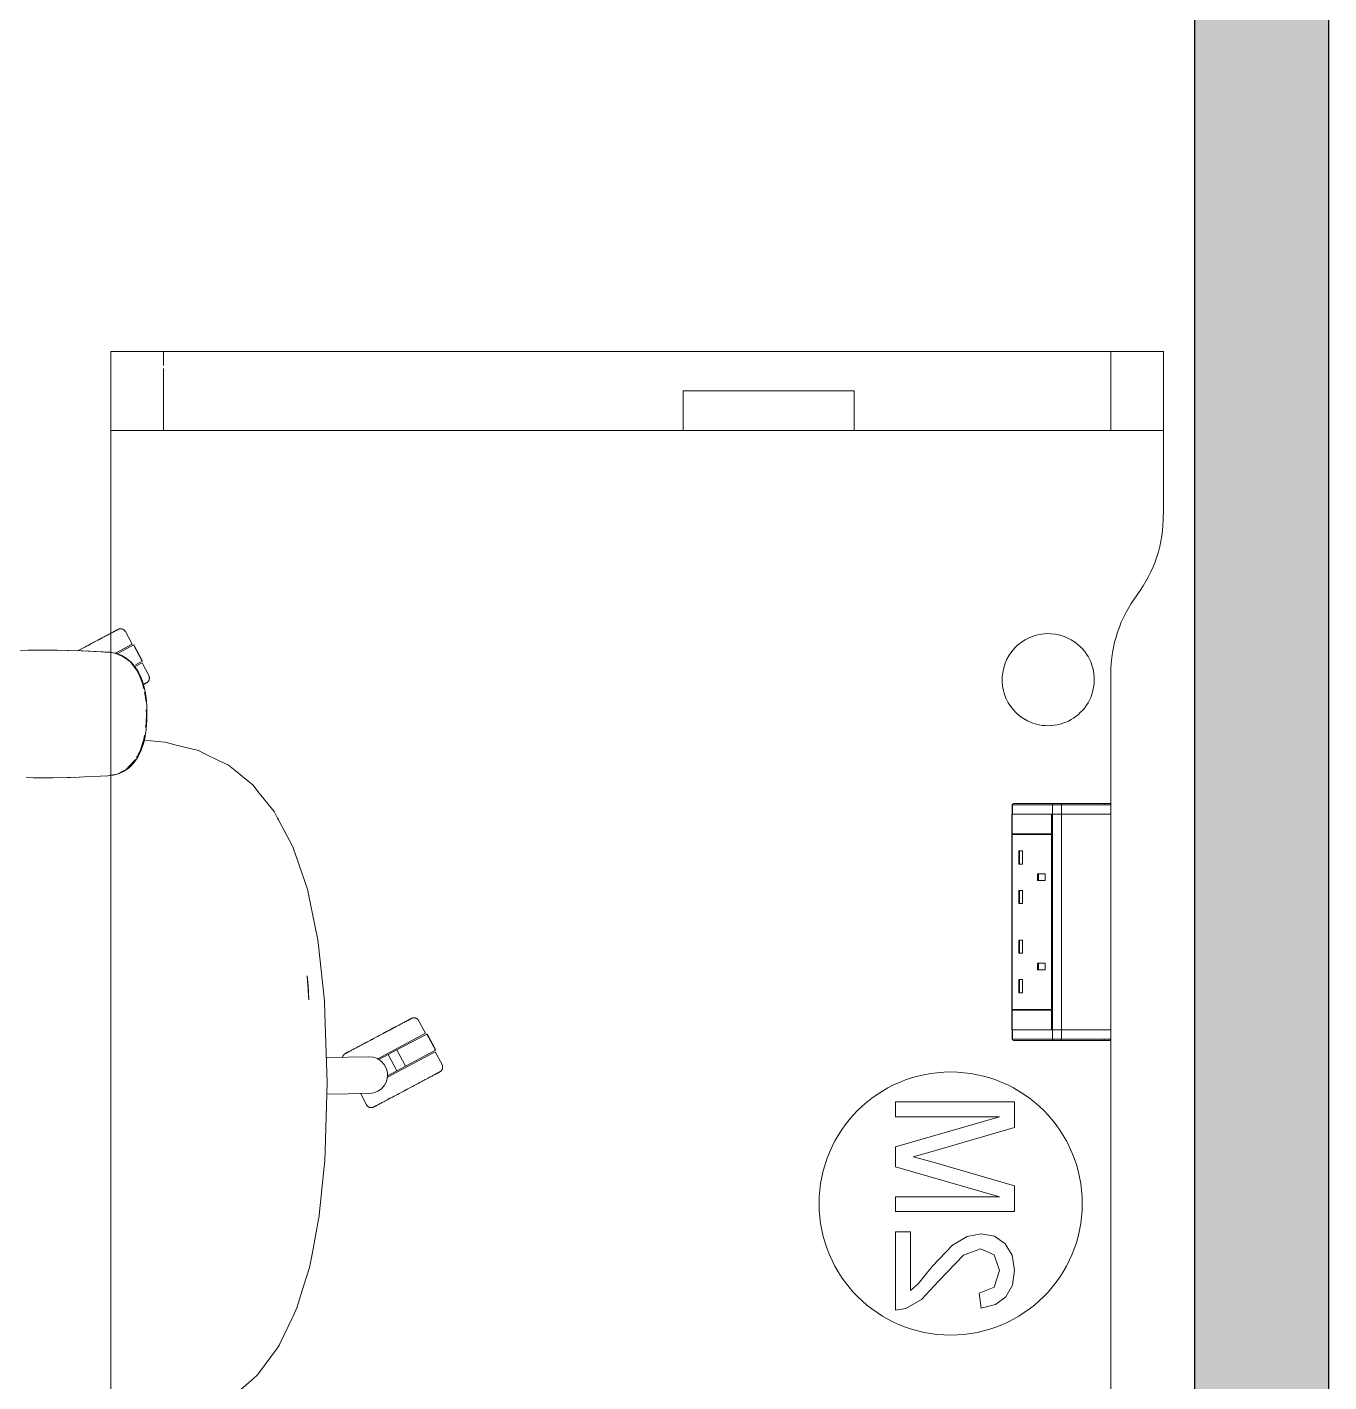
# Model space of a CAD drawing. Header units: millimetres. Extents: x 155927 to 326028, y -36033 to 97293.
# Drawn here: x 169288 to 170277, y 10222 to 11252 of the extents above; entities that cross this region are included whole.
import ezdxf

# ---------------------------------------------------------------- set-up
doc = ezdxf.new("R2010")
doc.units = ezdxf.units.MM
doc.header["$MEASUREMENT"] = 0
for name, color, linetype, lineweight in [('A-WALL-PATT', 7, 'CONTINUOUS', 9), ('G-IMPT', 8, 'CONTINUOUS', 9), ('I-FURN', 8, 'CONTINUOUS', 9), ('I-WALL', 7, 'CONTINUOUS', 9)]:
    doc.layers.add(name, color=color, linetype=linetype, lineweight=lineweight)

msp = doc.modelspace()

# ---------------------------------------------------------------- hatches: boundary and pattern name
at = {"layer": 'A-WALL-PATT'}
msp.add_hatch(color=256, dxfattribs=at).paths.add_polyline_path([(170218.3, 9369.6), (170276.8, 9369.6), (170276.8, 13505.6), (170174.8, 13505.6), (170174.8, 9369.6)], flags=0)

# ---------------------------------------------------------------- linework, layer by layer
at = {"layer": 'G-IMPT'}
for p, q in [((169288.2, 10778.5), (169279.8, 10778.3)), ((169288.2, 10778.5), (169308.4, 10778.5)), ((169288.2, 10778.5), (169318.2, 10778.3)), ((169288.2, 10778.5), (169299, 10778.5)), ((169318.2, 10778.3), (169299, 10778.5)), ((169308.3, 10778.5), (169310.4, 10778.5)), ((169308.4, 10778.5), (169318.2, 10778.3)), ((169308.4, 10778.5), (169329.8, 10778)), ((169308.4, 10778.5), (169328.6, 10778)), ((169310.4, 10778.5), (169312.3, 10778.4)), ((169318.2, 10778.3), (169329.8, 10778)), ((169329.8, 10778), (169328.6, 10778)), ((169328.6, 10778), (169350.4, 10776.9)), ((169328.6, 10778), (169348.8, 10777.1)), ((169329.8, 10778), (169350.4, 10776.9)), ((169346.5, 10777.1), (169348.8, 10777.1)), ((169350.4, 10776.9), (169348.8, 10777.1)), ((169350.4, 10776.9), (169352, 10776.7)), ((169354.2, 10776.2), (169351.1, 10776.7)), ((169354.4, 10776.2), (169352, 10776.7)), ((169354.2, 10776.2), (169360.4, 10773.8)), ((169354.4, 10776.2), (169355.8, 10775.9)), ((169359.4, 10774.5), (169355.8, 10775.9)), ((169359.4, 10774.5), (169362.8, 10772.5)), ((169360.4, 10773.8), (169366.1, 10769.7)), ((169362.8, 10772.5), (169366.6, 10769.5)), ((169366.1, 10769.7), (169371.3, 10762.9)), ((169369.2, 10766.4), (169366.6, 10769.5)), ((169371.9, 10762.4), (169369.2, 10766.4)), ((169371.3, 10762.9), (169373.1, 10758.5)), ((169371.9, 10762.4), (169373.9, 10758.3)), ((169375.4, 10752.8), (169373.1, 10758.5)), ((169375.5, 10754), (169373.9, 10758.3)), ((169375.4, 10752.8), (169376.1, 10749.4)), ((169375.5, 10754), (169376.9, 10748.5)), ((169376.7, 10746.6), (169377.5, 10742.9)), ((169377.9, 10742.5), (169376.9, 10748.5)), ((169377.5, 10742.9), (169377.7, 10739.7)), ((169377.9, 10742.5), (169378.5, 10736.4)), ((169378.1, 10733.2), (169378.3, 10730.1)), ((169378.6, 10730.1), (169378.5, 10736.4)), ((169378, 10722.9), (169377.6, 10720.1)), ((169378.6, 10725.6), (169378, 10718.2)), ((169378.1, 10723.4), (169378.3, 10730.1)), ((169378.6, 10725.6), (169378.6, 10730.1)), ((169376.3, 10710.6), (169373.3, 10701.2)), ((169375.9, 10707.5), (169376.9, 10711.5)), ((169376.2, 10710), (169392.1, 10708.6)), ((169376.8, 10713.9), (169376.3, 10710.6)), ((169376.9, 10711.5), (169378, 10718.2)), ((169373.3, 10701.2), (169371.8, 10698.8)), ((169374.1, 10702.5), (169371.9, 10697.8)), ((169375.9, 10707.5), (169374.1, 10702.5)), ((169392.1, 10708.6), (169397.3, 10707.3)), ((169399.7, 10706.7), (169397.3, 10707.3)), ((169417.7, 10702.3), (169399.7, 10706.7)), ((169422, 10700.1), (169417.7, 10702.3)), ((169422, 10700.1), (169433.5, 10694.5)), ((169369.5, 10695), (169362.6, 10687.6)), ((169368.3, 10692.9), (169362.6, 10687.6)), ((169362.6, 10687.6), (169365, 10689.9)), ((169365.8, 10689.9), (169364.5, 10688.8)), ((169368.1, 10693.4), (169365, 10689.9)), ((169365.8, 10689.9), (169368.7, 10693)), ((169369.5, 10695), (169368.2, 10693.6)), ((169369.8, 10695.5), (169368.3, 10692.9)), ((169368.7, 10693), (169371.1, 10696.4)), ((169371.5, 10698.3), (169370.7, 10696.9)), ((169371.9, 10697.8), (169371.1, 10696.4)), ((169440.7, 10691), (169433.5, 10694.5)), ((169444.3, 10688), (169440.7, 10691)), ((169286.9, 10681.7), (169292.3, 10681.6)), ((169307, 10681.6), (169292.3, 10681.6)), ((169311.6, 10681.7), (169307, 10681.6)), ((169311.6, 10681.7), (169327.2, 10682)), ((169318.3, 10681.8), (169320.5, 10681.8)), ((169323.8, 10682), (169320.5, 10681.8)), ((169327.2, 10682), (169330.8, 10682.2)), ((169343.3, 10682.8), (169330.8, 10682.2)), ((169343.3, 10682.8), (169349, 10683.1)), ((169351.1, 10683.5), (169348.8, 10683.1)), ((169349, 10683.1), (169351.1, 10683.3)), ((169356.1, 10684.4), (169351.1, 10683.5)), ((169351.1, 10683.3), (169353, 10683.6)), ((169353, 10683.6), (169357, 10684.6)), ((169360.4, 10686.5), (169356.1, 10684.4)), ((169361.3, 10686.6), (169357, 10684.6)), ((169360.4, 10686.5), (169362.6, 10687.6)), ((169361.3, 10686.6), (169364.5, 10688.8)), ((169444.3, 10688), (169459.3, 10675.8)), ((169459.3, 10675.8), (169463, 10671.2)), ((169475.2, 10656), (169463, 10671.2)), ((169475.2, 10656), (169477.9, 10650.9)), ((169478.7, 10649.5), (169477.9, 10650.9)), ((169478.7, 10649.5), (169489, 10630)), ((169489, 10630), (169489.8, 10628.3)), ((169498, 10604.3), (169489.8, 10628.3)), ((169498, 10604.3), (169500.5, 10596.8)), ((169503.4, 10583), (169500.5, 10596.8)), ((169504.1, 10579.3), (169503.4, 10583)), ((169504.1, 10579.3), (169508.5, 10558.4)), ((169508.5, 10558.4), (169509, 10554)), ((169513.1, 10516.5), (169509, 10554)), ((169501.7, 10512.7), (169500.4, 10531)), ((169500.4, 10531), (169501.1, 10524)), ((169501.7, 10512.7), (169501.1, 10524)), ((169513.1, 10516.5), (169513.6, 10512.1)), ((169513.9, 10502.2), (169513.6, 10512.1)), ((169513.9, 10502.2), (169515.6, 10450)), ((169515.6, 10450), (169514, 10397.9)), ((169513, 10383.5), (169513.8, 10390.6)), ((169514, 10397.9), (169513.8, 10390.6)), ((169509.2, 10346.5), (169513, 10383.5)), ((169504.3, 10320.7), (169509.1, 10346.1)), ((169509.2, 10346.5), (169509.1, 10346.1)), ((169504.3, 10320.7), (169503.6, 10317)), ((169497.9, 10295.8), (169502.1, 10309.4)), ((169502.1, 10309.4), (169503.6, 10317)), ((169492.6, 10278.6), (169497.9, 10295.8)), ((169492.6, 10278.6), (169489.4, 10271.8)), ((169479.7, 10251.2), (169489, 10270.9)), ((169489, 10270.9), (169489.4, 10271.8)), ((169477.9, 10248.2), (169463.3, 10228.7)), ((169477.9, 10248.2), (169478.3, 10248.9)), ((169478.3, 10248.9), (169479.3, 10250.5)), ((169479.7, 10251.2), (169479.3, 10250.5)), ((169459.3, 10224.8), (169462.6, 10227.7)), ((169463.3, 10228.7), (169462.6, 10227.7)), ((169459.3, 10224.8), (169444.5, 10211.8))]:
    msp.add_line(p, q, dxfattribs=at)
at = {"layer": 'I-FURN'}
for p, q in [((169351.1, 11005.6), (170151.1, 11005.6)), ((169391.1, 11005.6), (169351.1, 11005.6)), ((169351.1, 11005.6), (169351.1, 10945.6)), ((169351.1, 10945.6), (169351.1, 11005.6)), ((170151.1, 11005.6), (169351.1, 11005.6)), ((169351.1, 11005.6), (169351.1, 9405.6)), ((169351.1, 9405.6), (169351.1, 11005.6)), ((169351.1, 11005.6), (170151.1, 11005.6)), ((170111.1, 11005.6), (169391.1, 11005.6)), ((169391.1, 11005.6), (169391.1, 10995)), ((169391.1, 11005.6), (169391.1, 10995)), ((170151.1, 11005.6), (170111.1, 11005.6)), ((170111.1, 11005.6), (170111.1, 10945.6)), ((170111.1, 11005.6), (170111.1, 10945.6)), ((170151.1, 11005.6), (170151.1, 10945.6)), ((170151.1, 11005.6), (170151.1, 10945.6)), ((170151.1, 10881.7), (170151.1, 11005.6)), ((170151.1, 11005.6), (170151.1, 10881.7)), ((169391.1, 10992.7), (169391.1, 10945.6)), ((169391.1, 10992.7), (169391.1, 10945.6)), ((169786.1, 10975.6), (169916.1, 10975.6)), ((169916.1, 10975.6), (169786.1, 10975.6)), ((169786.1, 10975.6), (169786.1, 10945.6)), ((169786.1, 10945.6), (169786.1, 10975.6)), ((169916.1, 10975.6), (169916.1, 10945.6)), ((169916.1, 10975.6), (169916.1, 10945.6)), ((169351.1, 10945.6), (169391.1, 10945.6)), ((169786.1, 10945.6), (169351.1, 10945.6)), ((169391.1, 10945.6), (169915, 10945.6)), ((169916.1, 10945.6), (169786.1, 10945.6)), ((169916.1, 10945.6), (170111.1, 10945.6)), ((170151.1, 10945.6), (169916.1, 10945.6)), ((170111.1, 10945.6), (170151.1, 10945.6)), ((169352, 10791.9), (169352.6, 10792.2)), ((169352.9, 10792.3), (169352.4, 10792)), ((169352.6, 10792.2), (169353.2, 10792.4)), ((169353.4, 10792.6), (169352.9, 10792.3)), ((169353.2, 10792.4), (169353.7, 10792.7)), ((169353.9, 10792.8), (169353.4, 10792.6)), ((169353.7, 10792.7), (169354.1, 10793)), ((169354.4, 10793.1), (169353.9, 10792.8)), ((169354.1, 10793), (169354.5, 10793.2)), ((169354.8, 10793.3), (169354.4, 10793.1)), ((169354.5, 10793.2), (169354.9, 10793.4)), ((169355.1, 10793.5), (169354.8, 10793.3)), ((169354.9, 10793.4), (169355.3, 10793.6)), ((169355.5, 10793.7), (169355.1, 10793.5)), ((169355.3, 10793.6), (169355.6, 10793.8)), ((169355.8, 10793.8), (169355.5, 10793.7)), ((169355.6, 10793.8), (169355.9, 10793.9)), ((169356, 10794), (169355.8, 10793.8)), ((169355.9, 10793.9), (169356.1, 10794)), ((169356.2, 10794.1), (169356, 10794)), ((169356.1, 10794), (169356.3, 10794.1)), ((169356.4, 10794.2), (169356.2, 10794.1)), ((169356.3, 10794.1), (169356.5, 10794.2)), ((169356.6, 10794.3), (169356.4, 10794.2)), ((169356.5, 10794.2), (169356.6, 10794.3)), ((169356.6, 10794.3), (169356.7, 10794.3)), ((169356.7, 10794.3), (169356.6, 10794.3)), ((169356.7, 10794.3), (169356.7, 10794.4)), ((169356.7, 10794.4), (169356.8, 10794.4)), ((169356.8, 10794.4), (169356.7, 10794.3)), ((169356.7, 10794.3), (169356.7, 10794.3)), ((169356.8, 10794.4), (169356.9, 10794.4)), ((169356.9, 10794.4), (169357, 10794.5)), ((169357, 10794.5), (169357.2, 10794.6)), ((169357.2, 10794.6), (169357.3, 10794.6)), ((169357.3, 10794.6), (169357.5, 10794.7)), ((169357.5, 10794.7), (169357.7, 10794.7)), ((169357.7, 10794.7), (169357.8, 10794.7)), ((169357.8, 10794.7), (169358, 10794.8)), ((169358, 10794.8), (169358.1, 10794.8)), ((169358.1, 10794.8), (169358.3, 10794.8)), ((169358.3, 10794.8), (169358.4, 10794.8)), ((169358.4, 10794.8), (169358.6, 10794.8)), ((169358.6, 10794.8), (169358.8, 10794.8)), ((169358.8, 10794.8), (169358.9, 10794.8)), ((169358.9, 10794.8), (169359.1, 10794.8)), ((169359.1, 10794.8), (169359.3, 10794.8)), ((169359.3, 10794.8), (169359.4, 10794.8)), ((169359.4, 10794.8), (169359.6, 10794.7)), ((169359.6, 10794.7), (169359.7, 10794.7)), ((169359.7, 10794.7), (169359.9, 10794.6)), ((169359.9, 10794.6), (169360, 10794.6)), ((169360, 10794.6), (169360.2, 10794.5)), ((169360.2, 10794.5), (169360.3, 10794.5)), ((169360.3, 10794.5), (169360.5, 10794.4)), ((169360.5, 10794.4), (169360.6, 10794.3)), ((169360.6, 10794.3), (169360.8, 10794.2)), ((169360.8, 10794.2), (169360.9, 10794.1)), ((169360.9, 10794.1), (169361, 10794.1)), ((169361, 10794.1), (169361.1, 10794)), ((169361.1, 10794), (169361.3, 10793.8)), ((169361.3, 10793.8), (169361.4, 10793.7)), ((169361.4, 10793.7), (169361.5, 10793.6)), ((169361.5, 10793.6), (169361.6, 10793.5)), ((169361.6, 10793.5), (169361.7, 10793.4)), ((169361.7, 10793.4), (169361.8, 10793.3)), ((169361.8, 10793.3), (169361.9, 10793.1)), ((169361.9, 10793.1), (169362, 10793)), ((169362, 10793), (169362.1, 10792.9)), ((169362.1, 10792.9), (169362.2, 10792.7)), ((169367.4, 10783), (169362.2, 10792.7)), ((169362.2, 10792.7), (169362.2, 10792.7)), ((169332.3, 10781.4), (169333.4, 10781.9)), ((169333.9, 10782.2), (169332.9, 10781.7)), ((169333.4, 10781.9), (169334.4, 10782.4)), ((169334.9, 10782.7), (169333.9, 10782.2)), ((169334.4, 10782.4), (169335.4, 10783)), ((169335.9, 10783.3), (169334.9, 10782.7)), ((169335.4, 10783), (169336.3, 10783.5)), ((169336.9, 10783.8), (169335.9, 10783.3)), ((169336.3, 10783.5), (169337.3, 10784)), ((169337.9, 10784.3), (169336.9, 10783.8)), ((169337.3, 10784), (169338.3, 10784.5)), ((169338.8, 10784.8), (169337.9, 10784.3)), ((169338.3, 10784.5), (169339.3, 10785.1)), ((169339.8, 10785.3), (169338.8, 10784.8)), ((169339.3, 10785.1), (169340.2, 10785.6)), ((169340.7, 10785.8), (169339.8, 10785.3)), ((169340.2, 10785.6), (169341.2, 10786.1)), ((169341.7, 10786.3), (169340.7, 10785.8)), ((169341.2, 10786.1), (169342.1, 10786.6)), ((169342.6, 10786.8), (169341.7, 10786.3)), ((169342.1, 10786.6), (169343, 10787)), ((169343.5, 10787.3), (169342.6, 10786.8)), ((169343, 10787), (169343.9, 10787.5)), ((169344.3, 10787.8), (169343.5, 10787.3)), ((169343.9, 10787.5), (169344.7, 10788)), ((169345.2, 10788.2), (169344.3, 10787.8)), ((169344.7, 10788), (169345.6, 10788.4)), ((169346, 10788.7), (169345.2, 10788.2)), ((169346.8, 10789.1), (169346, 10788.7)), ((169347.6, 10789.5), (169346.8, 10789.1)), ((169348.4, 10789.9), (169347.6, 10789.5)), ((169349.1, 10790.3), (169348.4, 10789.9)), ((169349.8, 10790.7), (169349.1, 10790.3)), ((169350.5, 10791), (169349.8, 10790.7)), ((169351.2, 10791.4), (169350.5, 10791)), ((169351.8, 10791.7), (169351.2, 10791.4)), ((169352.4, 10792), (169351.8, 10791.7)), ((169367.4, 10783), (169354.7, 10776.3)), ((169356, 10775.8), (169368.5, 10782.5)), ((169368.5, 10782.5), (169375, 10770.1)), ((169375.2, 10770.2), (169368.6, 10782.6)), ((169326.9, 10778.5), (169325.9, 10778)), ((169326.4, 10778.2), (169327.3, 10778.7)), ((169327.9, 10779), (169326.9, 10778.5)), ((169327.3, 10778.7), (169328.3, 10779.2)), ((169328.9, 10779.5), (169327.9, 10779)), ((169328.3, 10779.2), (169329.3, 10779.8)), ((169329.9, 10780.1), (169328.9, 10779.5)), ((169329.3, 10779.8), (169330.3, 10780.3)), ((169330.9, 10780.6), (169329.9, 10780.1)), ((169330.3, 10780.3), (169331.3, 10780.8)), ((169331.9, 10781.1), (169330.9, 10780.6)), ((169331.3, 10780.8), (169332.3, 10781.4)), ((169332.9, 10781.7), (169331.9, 10781.1)), ((169374.9, 10768.9), (169369.7, 10766.1)), ((169375, 10770.1), (169369.8, 10767.3)), ((169380, 10759.2), (169374.9, 10768.9)), ((169375.7, 10752.3), (169376.1, 10752.6)), ((169376.4, 10752.7), (169376, 10752.5)), ((169376.1, 10752.6), (169376.5, 10752.8)), ((169376.7, 10752.9), (169376.4, 10752.7)), ((169376.5, 10752.8), (169376.9, 10753)), ((169377.1, 10753.1), (169376.7, 10752.9)), ((169376.9, 10753), (169377.2, 10753.1)), ((169377.4, 10753.2), (169377.1, 10753.1)), ((169377.2, 10753.1), (169377.5, 10753.3)), ((169377.6, 10753.4), (169377.4, 10753.2)), ((169377.5, 10753.3), (169377.7, 10753.4)), ((169377.8, 10753.5), (169377.6, 10753.4)), ((169377.7, 10753.4), (169377.9, 10753.5)), ((169378, 10753.6), (169377.8, 10753.5)), ((169377.9, 10753.5), (169378.1, 10753.6)), ((169378.2, 10753.6), (169378, 10753.6)), ((169378.1, 10753.6), (169378.2, 10753.7)), ((169378.3, 10753.7), (169378.2, 10753.6)), ((169378.2, 10753.7), (169378.3, 10753.7)), ((169378.4, 10753.8), (169378.3, 10753.7)), ((169378.3, 10753.7), (169378.3, 10753.7)), ((169378.3, 10753.7), (169378.3, 10753.7)), ((169378.3, 10753.7), (169378.3, 10753.7)), ((169378.3, 10753.7), (169378.3, 10753.7)), ((169378.5, 10753.8), (169378.4, 10753.8)), ((169378.7, 10753.9), (169378.5, 10753.8)), ((169378.8, 10754), (169378.7, 10753.9)), ((169378.9, 10754.1), (169378.8, 10754)), ((169379, 10754.2), (169378.9, 10754.1)), ((169379.2, 10754.3), (169379, 10754.2)), ((169379.3, 10754.4), (169379.2, 10754.3)), ((169379.4, 10754.5), (169379.3, 10754.4)), ((169379.5, 10754.7), (169379.4, 10754.5)), ((169379.6, 10754.8), (169379.5, 10754.7)), ((169379.7, 10754.9), (169379.6, 10754.8)), ((169379.8, 10755.1), (169379.7, 10754.9)), ((169379.9, 10755.2), (169379.8, 10755.1)), ((169380, 10755.3), (169379.9, 10755.2)), ((169380, 10759.2), (169380.1, 10759)), ((169380.1, 10755.6), (169380, 10755.5)), ((169380, 10755.5), (169380, 10755.3)), ((169380.1, 10759), (169380.2, 10758.9)), ((169380.2, 10755.8), (169380.1, 10755.6)), ((169380.2, 10758.9), (169380.2, 10758.8)), ((169380.2, 10758.8), (169380.3, 10758.6)), ((169380.3, 10756.1), (169380.2, 10755.9)), ((169380.2, 10755.9), (169380.2, 10755.8)), ((169380.3, 10758.6), (169380.3, 10758.4)), ((169380.3, 10758.4), (169380.4, 10758.3)), ((169380.4, 10756.4), (169380.3, 10756.2)), ((169380.3, 10756.2), (169380.3, 10756.1)), ((169380.4, 10758.3), (169380.4, 10758.1)), ((169380.4, 10758.1), (169380.4, 10758)), ((169380.4, 10758), (169380.5, 10757.8)), ((169380.5, 10756.9), (169380.4, 10756.7)), ((169380.4, 10756.7), (169380.4, 10756.5)), ((169380.4, 10756.5), (169380.4, 10756.4)), ((169380.5, 10757.8), (169380.5, 10757.7)), ((169380.5, 10757.7), (169380.5, 10757.5)), ((169380.5, 10757.5), (169380.5, 10757.3)), ((169380.5, 10757.3), (169380.5, 10757.2)), ((169380.5, 10757.2), (169380.5, 10757)), ((169380.5, 10757), (169380.5, 10756.9)), ((170111.1, 10661), (170111.1, 10760.6)), ((170111.1, 10760.6), (170111.1, 10661)), ((170036.2, 10661), (170036.2, 10654)), ((170036.2, 10661), (170036.4, 10661)), ((170036.2, 10661), (170036.2, 10654)), ((170036.2, 10654), (170036.2, 10661)), ((170036.4, 10661), (170066.7, 10661)), ((170036.4, 10661), (170036.4, 10654)), ((170036.6, 10661.8), (170036.6, 10661.8)), ((170067.5, 10662), (170037.2, 10662)), ((170067.5, 10662), (170037.2, 10662)), ((170066.7, 10661), (170073.6, 10661)), ((170066.7, 10661), (170066.7, 10654)), ((170067.5, 10662), (170106.1, 10662)), ((170073, 10662), (170067.5, 10662)), ((170110.1, 10662), (170073, 10662)), ((170073.6, 10661), (170111.1, 10661)), ((170073.6, 10661), (170073.6, 10654)), ((170106.1, 10662), (170106.1, 10661)), ((170106.1, 10662), (170110.1, 10662)), ((170111.1, 10654), (170111.1, 10661)), ((170111.1, 10661), (170111.1, 10654)), ((170036, 10639), (170036, 10654)), ((170036, 10654), (170065.9, 10654)), ((170036.2, 10654), (170036.4, 10654)), ((170036.2, 10653.9), (170036.2, 10490)), ((170036.4, 10654), (170066.7, 10654)), ((170065.9, 10654), (170065.9, 10639)), ((170066.1, 10639), (170066.1, 10653.9)), ((170066.1, 10653.9), (170066.7, 10653.9)), ((170066.7, 10654), (170073.6, 10654)), ((170073.6, 10653.9), (170066.7, 10653.9)), ((170066.7, 10653.9), (170066.7, 10490)), ((170073.6, 10654), (170111.1, 10654)), ((170111.1, 10653.9), (170073.6, 10653.9)), ((170073.6, 10653.9), (170073.6, 10490)), ((170111.1, 10490), (170111.1, 10653.9)), ((170111.1, 10653.9), (170111.1, 10490)), ((170065.9, 10639), (170036, 10639)), ((170036, 10638.5), (170065.9, 10638.5)), ((170036, 10505.5), (170036, 10638.5)), ((170036.4, 10638.5), (170036.4, 10639)), ((170065.9, 10638.5), (170065.9, 10505.5)), ((170066.1, 10505.5), (170066.1, 10638.5)), ((170041.1, 10625.9), (170041.1, 10615.9)), ((170041.1, 10625.9), (170043.9, 10625.9)), ((170041.8, 10625.9), (170041.8, 10615.9)), ((170043.9, 10625.9), (170043.9, 10615.9)), ((170041.1, 10615.9), (170043.9, 10615.9)), ((170055.4, 10608.4), (170055.4, 10603.4)), ((170061.1, 10608.4), (170055.4, 10608.4)), ((170056.1, 10608.4), (170056.1, 10603.4)), ((170061.1, 10603.4), (170061.1, 10608.4)), ((170055.4, 10603.4), (170061.1, 10603.4)), ((170041.1, 10595.9), (170041.1, 10585.9)), ((170041.1, 10595.9), (170043.9, 10595.9)), ((170041.8, 10595.9), (170041.8, 10585.9)), ((170043.9, 10595.9), (170043.9, 10585.9)), ((170041.1, 10585.9), (170043.9, 10585.9)), ((170041.1, 10558.1), (170041.1, 10548.1)), ((170041.1, 10558.1), (170043.9, 10558.1)), ((170041.8, 10558.1), (170041.8, 10548.1)), ((170043.9, 10558.1), (170043.9, 10548.1)), ((170041.1, 10548.1), (170043.9, 10548.1)), ((170055.4, 10540.6), (170055.4, 10535.6)), ((170055.4, 10540.6), (170061.1, 10540.6)), ((170055.4, 10535.6), (170061.1, 10535.6)), ((170056.1, 10540.6), (170056.1, 10535.6)), ((170061.1, 10540.6), (170061.1, 10535.6)), ((170041.1, 10528.1), (170041.1, 10518.1)), ((170041.1, 10528.1), (170043.9, 10528.1)), ((170041.8, 10528.1), (170041.8, 10518.1)), ((170043.9, 10528.1), (170043.9, 10518.1)), ((170041.1, 10518.1), (170043.9, 10518.1)), ((170036, 10505.5), (170065.9, 10505.5)), ((170036, 10505), (170065.9, 10505)), ((170036, 10490), (170036, 10505)), ((170036.4, 10505), (170036.4, 10505.5)), ((170065.9, 10505), (170065.9, 10490)), ((170066.1, 10490), (170066.1, 10505)), ((169570.5, 10493.8), (169569.7, 10493.3)), ((169571.2, 10494.2), (169570.5, 10493.8)), ((169572, 10494.6), (169571.2, 10494.2)), ((169572.7, 10494.9), (169572, 10494.6)), ((169573.4, 10495.3), (169572.7, 10494.9)), ((169574, 10495.6), (169573.4, 10495.3)), ((169574.6, 10496), (169574, 10495.6)), ((169575.2, 10496.3), (169574.6, 10496)), ((169574.9, 10496.1), (169575.5, 10496.4)), ((169575.8, 10496.6), (169575.2, 10496.3)), ((169575.5, 10496.4), (169576, 10496.7)), ((169576.3, 10496.8), (169575.8, 10496.6)), ((169576, 10496.7), (169576.5, 10497)), ((169576.8, 10497.1), (169576.3, 10496.8)), ((169576.5, 10497), (169577, 10497.2)), ((169577.2, 10497.3), (169576.8, 10497.1)), ((169577, 10497.2), (169577.4, 10497.4)), ((169577.6, 10497.6), (169577.2, 10497.3)), ((169577.4, 10497.4), (169577.8, 10497.7)), ((169578, 10497.8), (169577.6, 10497.6)), ((169577.8, 10497.7), (169578.2, 10497.8)), ((169578.3, 10497.9), (169578, 10497.8)), ((169578.2, 10497.8), (169578.5, 10498)), ((169578.6, 10498.1), (169578.3, 10497.9)), ((169578.5, 10498), (169578.8, 10498.2)), ((169578.9, 10498.2), (169578.6, 10498.1)), ((169578.8, 10498.2), (169579, 10498.3)), ((169579.1, 10498.4), (169578.9, 10498.2)), ((169579, 10498.3), (169579.2, 10498.4)), ((169579.3, 10498.4), (169579.1, 10498.4)), ((169579.2, 10498.4), (169579.4, 10498.5)), ((169579.4, 10498.5), (169579.3, 10498.4)), ((169579.5, 10498.6), (169579.4, 10498.5)), ((169579.4, 10498.5), (169579.5, 10498.5)), ((169579.5, 10498.5), (169579.6, 10498.6)), ((169579.6, 10498.6), (169579.5, 10498.6)), ((169579.6, 10498.6), (169579.7, 10498.7)), ((169579.6, 10498.6), (169579.6, 10498.6)), ((169579.6, 10498.6), (169579.6, 10498.6)), ((169579.6, 10498.6), (169579.6, 10498.6)), ((169579.7, 10498.7), (169579.9, 10498.8)), ((169579.9, 10498.8), (169580, 10498.8)), ((169580, 10498.8), (169580.2, 10498.9)), ((169580.2, 10498.9), (169580.4, 10498.9)), ((169580.4, 10498.9), (169580.5, 10499)), ((169580.5, 10499), (169580.7, 10499)), ((169580.7, 10499), (169580.8, 10499)), ((169580.8, 10499), (169581, 10499.1)), ((169581, 10499.1), (169581.1, 10499.1)), ((169581.1, 10499.1), (169581.3, 10499.1)), ((169581.3, 10499.1), (169581.5, 10499.1)), ((169581.5, 10499.1), (169581.6, 10499.1)), ((169581.6, 10499.1), (169581.8, 10499.1)), ((169581.8, 10499.1), (169581.9, 10499.1)), ((169581.9, 10499.1), (169582.1, 10499)), ((169582.1, 10499), (169582.3, 10499)), ((169582.3, 10499), (169582.4, 10499)), ((169582.4, 10499), (169582.6, 10498.9)), ((169582.6, 10498.9), (169582.7, 10498.9)), ((169582.7, 10498.9), (169582.9, 10498.8)), ((169582.9, 10498.8), (169583, 10498.8)), ((169583, 10498.8), (169583.2, 10498.7)), ((169583.2, 10498.7), (169583.3, 10498.6)), ((169583.3, 10498.6), (169583.5, 10498.6)), ((169583.5, 10498.6), (169583.6, 10498.5)), ((169583.6, 10498.5), (169583.7, 10498.4)), ((169583.7, 10498.4), (169583.9, 10498.3)), ((169583.9, 10498.3), (169584, 10498.2)), ((169584, 10498.2), (169584.1, 10498.1)), ((169584.1, 10498.1), (169584.2, 10498)), ((169584.2, 10498), (169584.4, 10497.9)), ((169584.4, 10497.9), (169584.5, 10497.8)), ((169584.5, 10497.8), (169584.6, 10497.7)), ((169584.6, 10497.7), (169584.7, 10497.5)), ((169584.7, 10497.5), (169584.8, 10497.4)), ((169584.8, 10497.4), (169584.9, 10497.3)), ((169584.9, 10497.3), (169585, 10497.1)), ((169585, 10497.1), (169585, 10497)), ((169585, 10497), (169585.1, 10497)), ((169590.2, 10487.3), (169585.1, 10497)), ((169550.7, 10483.3), (169549.7, 10482.7)), ((169550.2, 10483), (169551.2, 10483.5)), ((169551.7, 10483.8), (169550.7, 10483.3)), ((169551.2, 10483.5), (169552.2, 10484)), ((169552.7, 10484.3), (169551.7, 10483.8)), ((169552.2, 10484), (169553.2, 10484.6)), ((169553.7, 10484.9), (169552.7, 10484.3)), ((169553.2, 10484.6), (169554.2, 10485.1)), ((169590.2, 10487.3), (169553.5, 10467.7)), ((169554.7, 10485.4), (169553.7, 10484.9)), ((169554.2, 10485.1), (169555.2, 10485.6)), ((169555.7, 10485.9), (169554.7, 10485.4)), ((169555.2, 10485.6), (169556.2, 10486.2)), ((169556.7, 10486.5), (169555.7, 10485.9)), ((169556.2, 10486.2), (169557.2, 10486.7)), ((169557.7, 10487), (169556.7, 10486.5)), ((169557.2, 10486.7), (169558.2, 10487.2)), ((169558.7, 10487.5), (169557.7, 10487)), ((169558.2, 10487.2), (169559.2, 10487.8)), ((169559.7, 10488), (169558.7, 10487.5)), ((169559.2, 10487.8), (169560.2, 10488.3)), ((169560.7, 10488.6), (169559.7, 10488)), ((169560.2, 10488.3), (169561.2, 10488.8)), ((169561.7, 10489.1), (169560.7, 10488.6)), ((169561.2, 10488.8), (169562.1, 10489.3)), ((169562.6, 10489.6), (169561.7, 10489.1)), ((169562.1, 10489.3), (169563.1, 10489.8)), ((169563.6, 10490.1), (169562.6, 10489.6)), ((169563.1, 10489.8), (169564, 10490.3)), ((169564.5, 10490.6), (169563.6, 10490.1)), ((169564, 10490.3), (169564.9, 10490.8)), ((169565.4, 10491.1), (169564.5, 10490.6)), ((169564.9, 10490.8), (169565.8, 10491.3)), ((169566.3, 10491.6), (169565.4, 10491.1)), ((169565.8, 10491.3), (169566.7, 10491.8)), ((169567.2, 10492), (169566.3, 10491.6)), ((169566.7, 10491.8), (169567.6, 10492.2)), ((169568.1, 10492.5), (169567.2, 10492)), ((169567.6, 10492.2), (169568.4, 10492.7)), ((169568.9, 10492.9), (169568.1, 10492.5)), ((169568.6, 10474.7), (169591.3, 10486.7)), ((169569.7, 10493.3), (169568.9, 10492.9)), ((169591.3, 10486.7), (169597.9, 10474.4)), ((169598.1, 10474.5), (169591.5, 10486.8)), ((170065.9, 10490), (170036, 10490)), ((170036.2, 10489.9), (170036.2, 10482.9)), ((170036.4, 10489.9), (170036.2, 10489.9)), ((170036.2, 10489.9), (170036.2, 10482.9)), ((170036.2, 10489.9), (170036.2, 10482.9)), ((170036.4, 10482.9), (170036.4, 10489.9)), ((170066.7, 10489.9), (170036.4, 10489.9)), ((170065.9, 10490), (170068.3, 10490)), ((170066.7, 10490), (170066.1, 10490)), ((170066.7, 10490), (170073.6, 10490)), ((170066.7, 10482.9), (170066.7, 10489.9)), ((170073.6, 10489.9), (170066.7, 10489.9)), ((170073.6, 10490), (170111.1, 10490)), ((170073.6, 10482.9), (170073.6, 10489.9)), ((170111.1, 10489.9), (170073.6, 10489.9)), ((170111.1, 10482.9), (170111.1, 10489.9)), ((170111.1, 10482.9), (170111.1, 10489.9)), ((169530.9, 10472.7), (169531.3, 10472.9)), ((169531.5, 10473.1), (169531.1, 10472.8)), ((169531.3, 10472.9), (169531.7, 10473.2)), ((169532, 10473.3), (169531.5, 10473.1)), ((169531.7, 10473.2), (169532.2, 10473.4)), ((169532.4, 10473.5), (169532, 10473.3)), ((169532.2, 10473.4), (169532.7, 10473.7)), ((169532.9, 10473.8), (169532.4, 10473.5)), ((169532.7, 10473.7), (169533.2, 10473.9)), ((169533.5, 10474.1), (169532.9, 10473.8)), ((169533.2, 10473.9), (169533.7, 10474.2)), ((169534, 10474.4), (169533.5, 10474.1)), ((169533.7, 10474.2), (169534.3, 10474.5)), ((169534.6, 10474.7), (169534, 10474.4)), ((169535.3, 10475), (169534.6, 10474.7)), ((169535.9, 10475.4), (169535.3, 10475)), ((169536.6, 10475.8), (169535.9, 10475.4)), ((169537.3, 10476.1), (169536.6, 10475.8)), ((169538.1, 10476.5), (169537.3, 10476.1)), ((169538.9, 10477), (169538.1, 10476.5)), ((169539.7, 10477.4), (169538.9, 10477)), ((169540.5, 10477.8), (169539.7, 10477.4)), ((169541.3, 10478.3), (169540.5, 10477.8)), ((169542.2, 10478.7), (169541.3, 10478.3)), ((169543.1, 10479.2), (169542.2, 10478.7)), ((169544, 10479.7), (169543.1, 10479.2)), ((169543.5, 10479.4), (169544.4, 10479.9)), ((169544.9, 10480.2), (169544, 10479.7)), ((169544.4, 10479.9), (169545.4, 10480.4)), ((169545.9, 10480.7), (169544.9, 10480.2)), ((169545.4, 10480.4), (169546.3, 10480.9)), ((169546.8, 10481.2), (169545.9, 10480.7)), ((169546.3, 10480.9), (169547.3, 10481.4)), ((169547.8, 10481.7), (169546.8, 10481.2)), ((169547.3, 10481.4), (169548.2, 10481.9)), ((169548.8, 10482.2), (169547.8, 10481.7)), ((169548.2, 10481.9), (169549.2, 10482.5)), ((169549.7, 10482.7), (169548.8, 10482.2)), ((169549.2, 10482.5), (169550.2, 10483)), ((169597.7, 10473.1), (169561, 10453.6)), ((169562, 10471.1), (169568.6, 10474.7)), ((169568.6, 10474.7), (169575.2, 10462.3)), ((169597.9, 10474.4), (169575.2, 10462.3)), ((169602.9, 10463.5), (169597.7, 10473.1)), ((170036.4, 10482.9), (170036.2, 10482.9)), ((170066.7, 10482.9), (170036.4, 10482.9)), ((170036.6, 10482.1), (170036.6, 10482.2)), ((170037.2, 10481.9), (170067.5, 10481.9)), ((170037.2, 10481.9), (170067.5, 10481.9)), ((170073.6, 10482.9), (170066.7, 10482.9)), ((170106.1, 10481.9), (170067.5, 10481.9)), ((170067.5, 10481.9), (170073, 10481.9)), ((170073, 10481.9), (170110.1, 10481.9)), ((170111.1, 10482.9), (170073.6, 10482.9)), ((170106.1, 10482.9), (170106.1, 10481.9)), ((170110.1, 10481.9), (170106.1, 10481.9)), ((170110.1, 10481.9), (170110.1, 10481.9)), ((170111.1, 9650.6), (170111.1, 10482.9)), ((170111.1, 10482.9), (170111.1, 9650.6)), ((169515, 10469), (169547.2, 10469.5)), ((169527.3, 10469.4), (169527.4, 10469.6)), ((169527.3, 10469.3), (169527.3, 10469.4)), ((169527.4, 10469.7), (169527.5, 10469.9)), ((169527.4, 10469.6), (169527.4, 10469.7)), ((169527.5, 10469.9), (169527.6, 10470)), ((169527.6, 10470.2), (169527.7, 10470.3)), ((169527.6, 10470), (169527.6, 10470.2)), ((169527.7, 10470.3), (169527.8, 10470.4)), ((169527.8, 10470.4), (169527.9, 10470.6)), ((169527.9, 10470.6), (169528, 10470.7)), ((169528, 10470.7), (169528.1, 10470.8)), ((169528.1, 10470.8), (169528.2, 10471)), ((169528.2, 10471), (169528.3, 10471.1)), ((169528.3, 10471.1), (169528.4, 10471.2)), ((169528.4, 10471.2), (169528.5, 10471.3)), ((169528.5, 10471.3), (169528.6, 10471.4)), ((169528.6, 10471.4), (169528.8, 10471.5)), ((169528.8, 10471.5), (169528.9, 10471.6)), ((169528.9, 10471.6), (169529, 10471.7)), ((169529, 10471.7), (169529.2, 10471.8)), ((169529.2, 10471.8), (169529.3, 10471.9)), ((169529.3, 10471.9), (169529.3, 10471.9)), ((169529.3, 10471.9), (169529.4, 10471.9)), ((169529.4, 10471.9), (169529.3, 10471.9)), ((169529.3, 10471.9), (169529.3, 10471.9)), ((169529.4, 10471.9), (169529.5, 10472)), ((169529.5, 10472), (169529.4, 10471.9)), ((169529.4, 10471.9), (169529.4, 10471.9)), ((169529.5, 10472), (169529.7, 10472.1)), ((169529.6, 10472), (169529.5, 10472)), ((169529.7, 10472.1), (169529.6, 10472)), ((169529.7, 10472.1), (169529.8, 10472.2)), ((169529.9, 10472.2), (169529.7, 10472.1)), ((169529.8, 10472.2), (169530.1, 10472.3)), ((169530.2, 10472.3), (169529.9, 10472.2)), ((169530.1, 10472.3), (169530.3, 10472.4)), ((169530.5, 10472.5), (169530.2, 10472.3)), ((169530.3, 10472.4), (169530.6, 10472.6)), ((169530.8, 10472.7), (169530.5, 10472.5)), ((169530.6, 10472.6), (169530.9, 10472.7)), ((169531.1, 10472.8), (169530.8, 10472.7)), ((169547.2, 10469.5), (169550.5, 10469.2)), ((169550.5, 10469.2), (169553.7, 10468.1)), ((169553.7, 10468.1), (169556.5, 10466.2)), ((169554.8, 10467.3), (169562, 10471.1)), ((169556.5, 10466.2), (169558.8, 10463.7)), ((169558.8, 10463.7), (169560.4, 10460.7)), ((169562, 10471.1), (169568.6, 10458.8)), ((169602.9, 10463.5), (169602.9, 10463.3)), ((169602.9, 10463.3), (169603, 10463.2)), ((169603, 10463.2), (169603.1, 10463)), ((169603.1, 10463), (169603.1, 10462.9)), ((169603.1, 10462.9), (169603.2, 10462.7)), ((169603.2, 10462.7), (169603.2, 10462.6)), ((169560.4, 10460.7), (169561.3, 10457.5)), ((169561.3, 10454.1), (169560.6, 10450.8)), ((169561.3, 10457.5), (169561.3, 10454.1)), ((169568.6, 10458.8), (169561.4, 10455)), ((169575.2, 10462.3), (169568.6, 10458.8)), ((169590, 10452.1), (169590.9, 10452.5)), ((169590.9, 10452.5), (169591.7, 10452.9)), ((169591.7, 10452.9), (169592.4, 10453.3)), ((169592.4, 10453.3), (169593.2, 10453.7)), ((169593.2, 10453.7), (169593.9, 10454.1)), ((169593.9, 10454.1), (169594.6, 10454.5)), ((169594.6, 10454.5), (169595.3, 10454.8)), ((169595.3, 10454.8), (169595.9, 10455.2)), ((169595.9, 10455.2), (169596.5, 10455.5)), ((169596.8, 10455.7), (169596.2, 10455.4)), ((169596.5, 10455.5), (169597.1, 10455.8)), ((169597.4, 10456), (169596.8, 10455.7)), ((169597.1, 10455.8), (169597.6, 10456.1)), ((169597.9, 10456.2), (169597.4, 10456)), ((169597.6, 10456.1), (169598.1, 10456.4)), ((169598.4, 10456.5), (169597.9, 10456.2)), ((169598.1, 10456.4), (169598.6, 10456.6)), ((169598.8, 10456.7), (169598.4, 10456.5)), ((169598.6, 10456.6), (169599, 10456.8)), ((169599.2, 10456.9), (169598.8, 10456.7)), ((169599, 10456.8), (169599.4, 10457)), ((169599.6, 10457.1), (169599.2, 10456.9)), ((169599.4, 10457), (169599.7, 10457.2)), ((169599.9, 10457.3), (169599.6, 10457.1)), ((169599.7, 10457.2), (169600.1, 10457.4)), ((169600.2, 10457.5), (169599.9, 10457.3)), ((169600.1, 10457.4), (169600.3, 10457.5)), ((169600.5, 10457.6), (169600.2, 10457.5)), ((169600.3, 10457.5), (169600.6, 10457.7)), ((169600.7, 10457.7), (169600.5, 10457.6)), ((169600.6, 10457.7), (169600.8, 10457.8)), ((169600.9, 10457.8), (169600.7, 10457.7)), ((169600.8, 10457.8), (169601, 10457.9)), ((169601, 10457.9), (169600.9, 10457.8)), ((169601.1, 10458), (169601, 10457.9)), ((169601, 10457.9), (169601.1, 10457.9)), ((169601.2, 10458), (169601.1, 10458)), ((169601.1, 10457.9), (169601.2, 10458)), ((169601.4, 10458.1), (169601.2, 10458)), ((169601.2, 10458), (169601.2, 10458)), ((169601.2, 10458), (169601.2, 10458)), ((169601.2, 10458), (169601.2, 10458)), ((169601.2, 10458), (169601.2, 10458)), ((169601.5, 10458.2), (169601.4, 10458.1)), ((169601.6, 10458.3), (169601.5, 10458.2)), ((169601.8, 10458.4), (169601.6, 10458.3)), ((169601.9, 10458.5), (169601.8, 10458.4)), ((169602, 10458.6), (169601.9, 10458.5)), ((169602.1, 10458.7), (169602, 10458.6)), ((169602.3, 10458.8), (169602.1, 10458.7)), ((169602.4, 10458.9), (169602.3, 10458.8)), ((169602.5, 10459.1), (169602.4, 10458.9)), ((169602.6, 10459.2), (169602.5, 10459.1)), ((169602.7, 10459.3), (169602.6, 10459.2)), ((169602.8, 10459.6), (169602.7, 10459.4)), ((169602.7, 10459.4), (169602.7, 10459.3)), ((169602.9, 10459.7), (169602.8, 10459.6)), ((169603, 10459.9), (169602.9, 10459.7)), ((169603.1, 10460.2), (169603, 10460)), ((169603, 10460), (169603, 10459.9)), ((169603.2, 10460.5), (169603.1, 10460.3)), ((169603.1, 10460.3), (169603.1, 10460.2)), ((169603.2, 10462.6), (169603.3, 10462.4)), ((169603.3, 10460.8), (169603.2, 10460.6)), ((169603.2, 10460.6), (169603.2, 10460.5)), ((169603.3, 10462.4), (169603.3, 10462.2)), ((169603.3, 10462.2), (169603.3, 10462.1)), ((169603.3, 10462.1), (169603.3, 10461.9)), ((169603.3, 10461.9), (169603.3, 10461.8)), ((169603.3, 10461.8), (169603.3, 10461.6)), ((169603.3, 10461.6), (169603.3, 10461.4)), ((169603.3, 10461.4), (169603.3, 10461.3)), ((169603.3, 10461.3), (169603.3, 10461.1)), ((169603.3, 10461.1), (169603.3, 10461)), ((169603.3, 10461), (169603.3, 10460.8)), ((169551, 10442), (169547.7, 10441.6)), ((169554.1, 10443.3), (169551, 10442)), ((169556.9, 10445.2), (169554.1, 10443.3)), ((169559.1, 10447.8), (169556.9, 10445.2)), ((169560.6, 10450.8), (169559.1, 10447.8)), ((169571.3, 10442.1), (169570.4, 10441.6)), ((169570.8, 10441.8), (169571.8, 10442.4)), ((169572.3, 10442.6), (169571.3, 10442.1)), ((169571.8, 10442.4), (169572.8, 10442.9)), ((169573.3, 10443.2), (169572.3, 10442.6)), ((169572.8, 10442.9), (169573.8, 10443.4)), ((169574.3, 10443.7), (169573.3, 10443.2)), ((169573.8, 10443.4), (169574.8, 10444)), ((169575.3, 10444.2), (169574.3, 10443.7)), ((169574.8, 10444), (169575.8, 10444.5)), ((169576.3, 10444.8), (169575.3, 10444.2)), ((169575.8, 10444.5), (169576.8, 10445)), ((169577.3, 10445.3), (169576.3, 10444.8)), ((169576.8, 10445), (169577.8, 10445.6)), ((169578.3, 10445.8), (169577.3, 10445.3)), ((169577.8, 10445.6), (169578.8, 10446.1)), ((169579.3, 10446.4), (169578.3, 10445.8)), ((169578.8, 10446.1), (169579.8, 10446.6)), ((169580.3, 10446.9), (169579.3, 10446.4)), ((169579.8, 10446.6), (169580.8, 10447.1)), ((169581.3, 10447.4), (169580.3, 10446.9)), ((169580.8, 10447.1), (169581.8, 10447.7)), ((169582.3, 10448), (169581.3, 10447.4)), ((169581.8, 10447.7), (169582.7, 10448.2)), ((169583.3, 10448.5), (169582.3, 10448)), ((169582.7, 10448.2), (169583.7, 10448.7)), ((169584.2, 10449), (169583.3, 10448.5)), ((169583.7, 10448.7), (169584.7, 10449.2)), ((169585.2, 10449.5), (169584.2, 10449)), ((169584.7, 10449.2), (169585.6, 10449.7)), ((169586.1, 10450), (169585.2, 10449.5)), ((169585.6, 10449.7), (169586.5, 10450.2)), ((169587, 10450.5), (169586.1, 10450)), ((169586.5, 10450.2), (169587.4, 10450.7)), ((169587.4, 10450.7), (169588.3, 10451.2)), ((169588.3, 10451.2), (169589.2, 10451.6)), ((169589.2, 10451.6), (169590, 10452.1)), ((169547.7, 10441.6), (169515.3, 10441)), ((169540.8, 10441.8), (169545.5, 10432.9)), ((169545.6, 10432.8), (169545.5, 10432.9)), ((169545.5, 10432.9), (169545.5, 10432.9)), ((169545.7, 10432.6), (169545.6, 10432.8)), ((169545.8, 10432.5), (169545.7, 10432.6)), ((169545.8, 10432.4), (169545.8, 10432.5)), ((169546, 10432.2), (169545.8, 10432.4)), ((169546.1, 10432.1), (169546, 10432.2)), ((169546.2, 10432), (169546.1, 10432.1)), ((169546.3, 10431.9), (169546.2, 10432)), ((169546.4, 10431.8), (169546.3, 10431.9)), ((169546.5, 10431.7), (169546.4, 10431.8)), ((169551.8, 10431.7), (169551.5, 10431.6)), ((169551.6, 10431.7), (169551.9, 10431.8)), ((169552.1, 10431.9), (169551.8, 10431.7)), ((169551.9, 10431.8), (169552.2, 10431.9)), ((169552.4, 10432), (169552.1, 10431.9)), ((169552.2, 10431.9), (169552.5, 10432.1)), ((169552.7, 10432.2), (169552.4, 10432)), ((169552.5, 10432.1), (169552.9, 10432.3)), ((169553.1, 10432.4), (169552.7, 10432.2)), ((169552.9, 10432.3), (169553.3, 10432.5)), ((169553.6, 10432.7), (169553.1, 10432.4)), ((169553.3, 10432.5), (169553.8, 10432.8)), ((169554, 10432.9), (169553.6, 10432.7)), ((169553.8, 10432.8), (169554.2, 10433)), ((169554.5, 10433.2), (169554, 10432.9)), ((169554.2, 10433), (169554.8, 10433.3)), ((169555.1, 10433.5), (169554.5, 10433.2)), ((169554.8, 10433.3), (169555.3, 10433.6)), ((169555.6, 10433.8), (169555.1, 10433.5)), ((169555.3, 10433.6), (169555.9, 10433.9)), ((169555.9, 10433.9), (169556.5, 10434.2)), ((169556.5, 10434.2), (169557.2, 10434.6)), ((169557.2, 10434.6), (169557.8, 10434.9)), ((169557.8, 10434.9), (169558.6, 10435.3)), ((169558.6, 10435.3), (169559.3, 10435.7)), ((169559.3, 10435.7), (169560, 10436.1)), ((169560, 10436.1), (169560.8, 10436.5)), ((169560.8, 10436.5), (169561.6, 10437)), ((169561.6, 10437), (169562.5, 10437.4)), ((169562.9, 10437.7), (169562.1, 10437.2)), ((169562.5, 10437.4), (169563.3, 10437.9)), ((169563.8, 10438.1), (169562.9, 10437.7)), ((169563.3, 10437.9), (169564.2, 10438.3)), ((169564.7, 10438.6), (169563.8, 10438.1)), ((169564.2, 10438.3), (169565.1, 10438.8)), ((169565.6, 10439.1), (169564.7, 10438.6)), ((169565.1, 10438.8), (169566, 10439.3)), ((169566.5, 10439.6), (169565.6, 10439.1)), ((169566, 10439.3), (169567, 10439.8)), ((169567.5, 10440.1), (169566.5, 10439.6)), ((169567, 10439.8), (169567.9, 10440.3)), ((169568.4, 10440.6), (169567.5, 10440.1)), ((169567.9, 10440.3), (169568.9, 10440.8)), ((169569.4, 10441.1), (169568.4, 10440.6)), ((169568.9, 10440.8), (169569.8, 10441.3)), ((169570.4, 10441.6), (169569.4, 10441.1)), ((169569.8, 10441.3), (169570.8, 10441.8)), ((170037.9, 10435.2), (169947.5, 10435.2)), ((169947.5, 10435.2), (169947.5, 10423.9)), ((170037.9, 10415.7), (170037.9, 10435.2)), ((169546.7, 10431.6), (169546.5, 10431.7)), ((169546.8, 10431.5), (169546.7, 10431.6)), ((169546.9, 10431.4), (169546.8, 10431.5)), ((169547.1, 10431.3), (169546.9, 10431.4)), ((169547.2, 10431.2), (169547.1, 10431.3)), ((169547.4, 10431.2), (169547.2, 10431.2)), ((169547.5, 10431.1), (169547.4, 10431.2)), ((169547.6, 10431), (169547.5, 10431.1)), ((169547.8, 10431), (169547.6, 10431)), ((169548, 10430.9), (169547.8, 10431)), ((169548.1, 10430.9), (169548, 10430.9)), ((169548.3, 10430.9), (169548.1, 10430.9)), ((169548.4, 10430.8), (169548.3, 10430.9)), ((169548.6, 10430.8), (169548.4, 10430.8)), ((169548.7, 10430.8), (169548.6, 10430.8)), ((169548.9, 10430.8), (169548.7, 10430.8)), ((169549.1, 10430.8), (169548.9, 10430.8)), ((169549.2, 10430.8), (169549.1, 10430.8)), ((169549.4, 10430.8), (169549.2, 10430.8)), ((169549.6, 10430.8), (169549.4, 10430.8)), ((169549.7, 10430.9), (169549.6, 10430.8)), ((169549.9, 10430.9), (169549.7, 10430.9)), ((169550, 10430.9), (169549.9, 10430.9)), ((169550.2, 10431), (169550, 10430.9)), ((169550.3, 10431), (169550.2, 10431)), ((169550.5, 10431.1), (169550.3, 10431)), ((169550.6, 10431.1), (169550.5, 10431.1)), ((169550.8, 10431.2), (169550.6, 10431.1)), ((169550.9, 10431.3), (169550.8, 10431.2)), ((169551, 10431.3), (169550.9, 10431.3)), ((169550.9, 10431.3), (169550.9, 10431.3)), ((169550.9, 10431.3), (169550.9, 10431.3)), ((169550.9, 10431.3), (169551, 10431.3)), ((169551, 10431.3), (169551.1, 10431.4)), ((169551.1, 10431.3), (169551, 10431.3)), ((169551.2, 10431.4), (169551.1, 10431.3)), ((169551.1, 10431.4), (169551.2, 10431.4)), ((169551.3, 10431.5), (169551.2, 10431.4)), ((169551.2, 10431.4), (169551.4, 10431.5)), ((169551.5, 10431.6), (169551.3, 10431.5)), ((169551.4, 10431.5), (169551.6, 10431.7)), ((169947.5, 10423.9), (170026.6, 10423.9)), ((170026.6, 10423.9), (169947.5, 10401.1)), ((169975.3, 10397.5), (170037.9, 10415.7)), ((169947.5, 10401.1), (169947.5, 10385.8)), ((169960.9, 10393.5), (169975.3, 10397.5)), ((169974.2, 10389.8), (169960.9, 10393.5)), ((169947.5, 10385.8), (170026.6, 10363.1)), ((170037.9, 10371.3), (169974.2, 10389.8)), ((170037.9, 10351.8), (170037.9, 10371.3)), ((170026.6, 10363.1), (169947.5, 10363.1)), ((169947.5, 10363.1), (169947.5, 10351.8)), ((169947.5, 10351.8), (170037.9, 10351.8)), ((169958.8, 10336.3), (169947.5, 10336.3)), ((169947.5, 10336.3), (169947.5, 10276.9)), ((169958.8, 10291.9), (169958.8, 10336.3)), ((170002, 10332.9), (169990.9, 10326.2)), ((170012.7, 10334.9), (170002, 10332.9)), ((170022.6, 10333), (170012.7, 10334.9)), ((170030.7, 10327.4), (170022.6, 10333)), ((169990.9, 10326.2), (169975.4, 10310)), ((169980.4, 10299.2), (169999.2, 10318.7)), ((169999.2, 10318.7), (170012, 10323.6)), ((170012, 10323.6), (170022.4, 10319)), ((170022.4, 10319), (170026.6, 10306.9)), ((170036.1, 10318.6), (170030.7, 10327.4)), ((170037.9, 10307.2), (170036.1, 10318.6)), ((169975.4, 10310), (169964.6, 10297)), ((169967.3, 10285), (169980.4, 10299.2)), ((170026.6, 10306.9), (170022.5, 10294.4)), ((170036.3, 10295.8), (170037.9, 10307.2)), ((169964.6, 10297), (169958.8, 10291.9)), ((170022.5, 10294.4), (170011.1, 10289.7)), ((170011.1, 10289.7), (170012.5, 10278.4)), ((170031.4, 10287), (170036.3, 10295.8)), ((169947.5, 10276.9), (169955.3, 10278.2)), ((169955.3, 10278.2), (169967.3, 10285)), ((170012.5, 10278.4), (170023.4, 10281.1)), ((170023.4, 10281.1), (170031.4, 10287))]:
    msp.add_line(p, q, dxfattribs=at)
at = {"layer": 'I-FURN', "flags": 128}
for points in [[(170036.2, 10661), (170036.2, 10661.1), (170036.2, 10661.1), (170036.2, 10661.1), (170036.2, 10661.2), (170036.2, 10661.2), (170036.3, 10661.3), (170036.3, 10661.3), (170036.3, 10661.3), (170036.3, 10661.4), (170036.3, 10661.4), (170036.3, 10661.4), (170036.3, 10661.5), (170036.4, 10661.5)], [(170073, 10662), (170072.9, 10662), (170072.8, 10662), (170072.6, 10662), (170072.5, 10662), (170072.3, 10662), (170072.2, 10662), (170072, 10662), (170071.9, 10662), (170071.7, 10662), (170071.6, 10662), (170071.4, 10662), (170071.3, 10662), (170071.1, 10662), (170070.9, 10662), (170070.8, 10662), (170070.6, 10662), (170070.5, 10662), (170070.3, 10662), (170070.1, 10662), (170070, 10662), (170069.8, 10662), (170069.7, 10662), (170069.5, 10662), (170069.4, 10662), (170069.2, 10662), (170069.1, 10662), (170068.9, 10662), (170068.8, 10662), (170068.7, 10662), (170068.5, 10662), (170068.4, 10662), (170068.3, 10662), (170068.1, 10662), (170068, 10662), (170067.9, 10662), (170067.8, 10662), (170067.7, 10662), (170067.6, 10662), (170067.5, 10662)], [(170110.1, 10662), (170109.8, 10662), (170109.4, 10662), (170108.8, 10662), (170108.1, 10662), (170107.3, 10662), (170106.4, 10662), (170105.3, 10662), (170104.1, 10662), (170102.8, 10662), (170101.3, 10662), (170099.7, 10662), (170098, 10662), (170096.2, 10662), (170094.3, 10662), (170092.2, 10662), (170090.1, 10662), (170087.8, 10662), (170085.4, 10662), (170083, 10662), (170080.4, 10662), (170077.8, 10662), (170075.1, 10662), (170073, 10662)], [(170106.1, 10662), (170106.2, 10662), (170106.4, 10662), (170106.6, 10662), (170106.7, 10662), (170106.9, 10662), (170107, 10662), (170107.2, 10662), (170107.3, 10662), (170107.5, 10662), (170107.6, 10662), (170107.8, 10662), (170107.9, 10662), (170108.1, 10662), (170108.2, 10662), (170108.3, 10662), (170108.5, 10662), (170108.6, 10662), (170108.7, 10662), (170108.8, 10662), (170108.9, 10662), (170109.1, 10662), (170109.2, 10662), (170109.3, 10662), (170109.4, 10662), (170109.4, 10662), (170109.5, 10662), (170109.6, 10662), (170109.7, 10662), (170109.7, 10662), (170109.8, 10662), (170109.9, 10662), (170109.9, 10662), (170110, 10662), (170110, 10662), (170110, 10662), (170110, 10662), (170110.1, 10662), (170110.1, 10662), (170110.1, 10662)], [(170110.1, 10662), (170110.1, 10662), (170110.2, 10662), (170110.2, 10662), (170110.2, 10662), (170110.3, 10662), (170110.3, 10662), (170110.4, 10662), (170110.4, 10662), (170110.4, 10662), (170110.5, 10661.9), (170110.5, 10661.9), (170110.5, 10661.9), (170110.6, 10661.9), (170110.6, 10661.9), (170110.6, 10661.8), (170110.7, 10661.8), (170110.7, 10661.8), (170110.7, 10661.8), (170110.8, 10661.7), (170110.8, 10661.7), (170110.8, 10661.7), (170110.8, 10661.7), (170110.9, 10661.6), (170110.9, 10661.6), (170110.9, 10661.6), (170110.9, 10661.5), (170111, 10661.5), (170111, 10661.5), (170111, 10661.4), (170111, 10661.4), (170111, 10661.3), (170111, 10661.3), (170111, 10661.3), (170111.1, 10661.2), (170111.1, 10661.2), (170111.1, 10661.2), (170111.1, 10661.1), (170111.1, 10661.1), (170111.1, 10661), (170111.1, 10661)], [(170110.1, 10662), (170110.1, 10662), (170110.1, 10662)], [(170036.4, 10482.4), (170036.3, 10482.4), (170036.3, 10482.5), (170036.3, 10482.5), (170036.3, 10482.5), (170036.3, 10482.6), (170036.3, 10482.6), (170036.3, 10482.7), (170036.3, 10482.7), (170036.2, 10482.7), (170036.2, 10482.8), (170036.2, 10482.8), (170036.2, 10482.9), (170036.2, 10482.9), (170036.2, 10482.9)], [(170067.5, 10481.9), (170067.6, 10481.9), (170067.7, 10481.9), (170067.8, 10481.9), (170067.9, 10481.9), (170068, 10481.9), (170068.1, 10481.9), (170068.3, 10481.9), (170068.4, 10481.9), (170068.5, 10481.9), (170068.7, 10481.9), (170068.8, 10481.9), (170068.9, 10481.9), (170069.1, 10481.9), (170069.2, 10481.9), (170069.4, 10481.9), (170069.5, 10481.9), (170069.7, 10481.9), (170069.8, 10481.9), (170070, 10481.9), (170070.1, 10481.9), (170070.3, 10481.9), (170070.5, 10481.9), (170070.6, 10481.9), (170070.8, 10481.9), (170070.9, 10481.9), (170071.1, 10481.9), (170071.3, 10481.9), (170071.4, 10481.9), (170071.6, 10481.9), (170071.7, 10481.9), (170071.9, 10481.9), (170072, 10481.9), (170072.2, 10481.9), (170072.3, 10481.9), (170072.5, 10481.9), (170072.6, 10481.9), (170072.8, 10481.9), (170072.9, 10481.9), (170073, 10481.9)], [(170073, 10481.9), (170075.8, 10481.9), (170078.5, 10481.9), (170081.1, 10481.9), (170083.7, 10481.9), (170086.1, 10481.9), (170088.4, 10481.9), (170090.6, 10481.9), (170092.8, 10481.9), (170094.8, 10481.9), (170096.7, 10481.9), (170098.5, 10481.9), (170100.1, 10481.9), (170101.7, 10481.9), (170103.1, 10481.9), (170104.4, 10481.9), (170105.6, 10481.9), (170106.6, 10481.9), (170107.6, 10481.9), (170108.3, 10481.9), (170109, 10481.9), (170109.5, 10481.9), (170109.9, 10481.9), (170110.1, 10481.9)], [(170110.1, 10481.9), (170110.1, 10481.9), (170110.1, 10481.9), (170110, 10481.9), (170110, 10481.9), (170110, 10481.9), (170110, 10481.9), (170109.9, 10481.9), (170109.9, 10481.9), (170109.8, 10481.9), (170109.8, 10481.9), (170109.7, 10481.9), (170109.6, 10481.9), (170109.5, 10481.9), (170109.5, 10481.9), (170109.4, 10481.9), (170109.3, 10481.9), (170109.2, 10481.9), (170109.1, 10481.9), (170109, 10481.9), (170108.9, 10481.9), (170108.7, 10481.9), (170108.6, 10481.9), (170108.5, 10481.9), (170108.4, 10481.9), (170108.2, 10481.9), (170108.1, 10481.9), (170108, 10481.9), (170107.8, 10481.9), (170107.7, 10481.9), (170107.5, 10481.9), (170107.4, 10481.9), (170107.2, 10481.9), (170107.1, 10481.9), (170106.9, 10481.9), (170106.8, 10481.9), (170106.6, 10481.9), (170106.4, 10481.9), (170106.3, 10481.9), (170106.1, 10481.9), (170106.1, 10481.9)], [(170111.1, 10482.9), (170111.1, 10482.9), (170111.1, 10482.8), (170111.1, 10482.8), (170111.1, 10482.7), (170111.1, 10482.7), (170111, 10482.7), (170111, 10482.6), (170111, 10482.6), (170111, 10482.5), (170111, 10482.5), (170111, 10482.5), (170111, 10482.4), (170110.9, 10482.4), (170110.9, 10482.4), (170110.9, 10482.3), (170110.9, 10482.3), (170110.9, 10482.3), (170110.8, 10482.2), (170110.8, 10482.2), (170110.8, 10482.2), (170110.7, 10482.2), (170110.7, 10482.1), (170110.7, 10482.1), (170110.6, 10482.1), (170110.6, 10482.1), (170110.6, 10482), (170110.5, 10482), (170110.5, 10482), (170110.5, 10482), (170110.4, 10482), (170110.4, 10482), (170110.4, 10481.9), (170110.3, 10481.9), (170110.3, 10481.9), (170110.2, 10481.9), (170110.2, 10481.9), (170110.2, 10481.9), (170110.1, 10481.9), (170110.1, 10481.9), (170110.1, 10481.9)]]:
    msp.add_lwpolyline(points, dxfattribs=at)
at = {"layer": 'I-FURN'}
for centre, radius, start, end in [((170051, 10880.6), 100, 323.1301, 0.6256), ((170051, 10880.6), 100, 323.1301, 0.6256), ((170211.1, 10760.6), 100, 143.1301, 180), ((170211.1, 10760.6), 100, 143.1301, 180), ((170063.5, 10756.1), 35, 75, 255), ((170063.5, 10756.1), 35, 15, 75), ((170063.5, 10756.1), 35, 255, 14.7004), ((169547.6, 10455.6), 13.8, 342.664, 347.6527), ((169989.4, 10357.9), 100, 90, 270), ((169989.4, 10357.9), 100, 270, 90)]:
    msp.add_arc(centre, radius, start, end, dxfattribs=at)
for centre, major_axis, ratio, start_param, end_param in [((170037.2, 10661), (0, 1), 0.819152, 0, 1.570796), ((170067.5, 10661), (0, -1), 0.819152, 3.141593, 4.712389), ((170073, 10661), (0, -1), 0.56467, 1.570796, 3.141593), ((170110.1, 10661), (0, -1), 0.998113, 1.570796, 3.141593), ((170037.2, 10482.9), (0, -1), 0.819152, 4.712389, 6.283185), ((170067.5, 10482.9), (0, -1), 0.819152, 4.712389, 6.283185), ((170073, 10482.9), (0, -1), 0.56467, 0, 1.570796), ((170110.1, 10482.9), (0, -1), 0.998113, 0, 1.570796)]:
    msp.add_ellipse(centre, major_axis=major_axis, ratio=ratio, start_param=start_param, end_param=end_param, dxfattribs=at)
msp.add_open_spline([(169561.2, 10453.2), (169561.1, 10452.8), (169561, 10452.3), (169560.9, 10451.9)], degree=3, dxfattribs=at)
at = {"layer": 'I-WALL', "lineweight": 30}
for p, q in [((170174.8, 13505.6), (170174.8, 9369.6)), ((170276.8, 9369.6), (170276.8, 13505.6))]:
    msp.add_line(p, q, dxfattribs=at)

doc.saveas('drawing.dxf')
